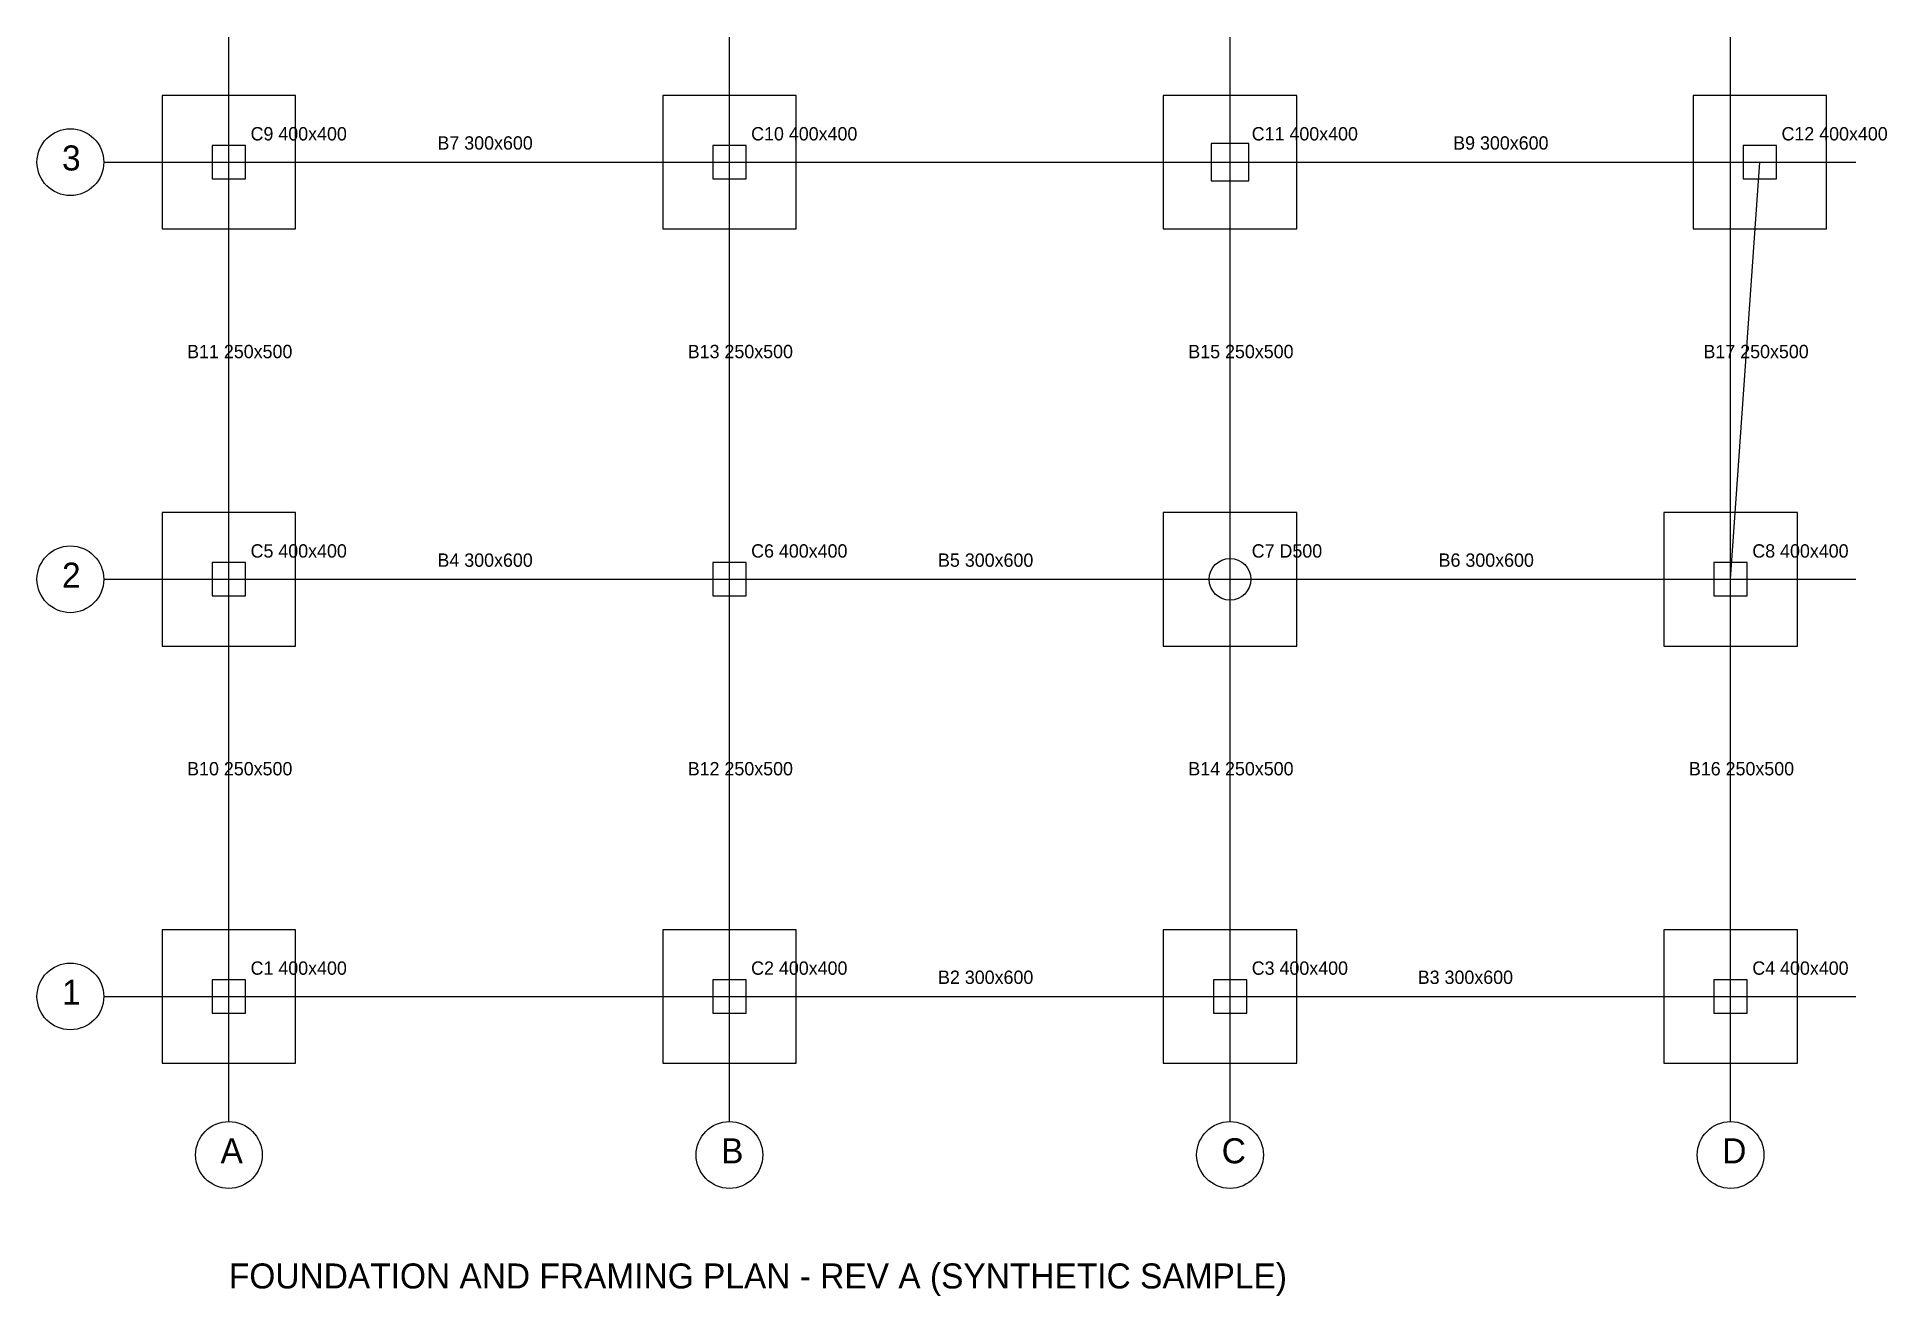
# Model space of a CAD drawing. Header units: millimetres. Extents: x -2300 to 19875, y -3590 to 11500.
import ezdxf

# ---------------------------------------------------------------- set-up
doc = ezdxf.new("R2010")
doc.units = ezdxf.units.MM
for name, color, linetype in [('S-ANNO', 7, 'CONTINUOUS'), ('S-BEAM', 5, 'CONTINUOUS'), ('S-BEAM-TEXT', 4, 'CONTINUOUS'), ('S-COLS', 3, 'CONTINUOUS'), ('S-COLS-TEXT', 2, 'CONTINUOUS'), ('S-FNDN', 8, 'CONTINUOUS'), ('S-GRID', 1, 'CONTINUOUS')]:
    doc.layers.add(name, color=color, linetype=linetype)

msp = doc.modelspace()

# ---------------------------------------------------------------- linework, layer by layer
at = {"layer": 'S-BEAM'}
for p, q in [((0, 10000), (6000, 10000)), ((0, 5000), (0, 10000)), ((6000, 10000), (12000, 10000)), ((6000, 5000), (6000, 10000)), ((12000, 10000), (18350, 10000)), ((12000, 5000), (12000, 10000)), ((18000, 5000), (18350, 10000)), ((0, 5000), (6000, 5000)), ((0, 0), (0, 5000)), ((6000, 5000), (12000, 5000)), ((6000, 0), (6000, 5000)), ((12000, 5000), (18000, 5000)), ((12000, 0), (12000, 5000)), ((18000, 0), (18000, 5000)), ((0, 0), (6000, 0)), ((6000, 0), (12000, 0)), ((12000, 0), (17500, 0))]:
    msp.add_line(p, q, dxfattribs=at)
at = {"layer": 'S-COLS'}
for points in [[(11775, 9775), (12225, 9775), (12225, 10225), (11775, 10225)], [(-200, 9800), (200, 9800), (200, 10200), (-200, 10200)], [(5800, 9800), (6200, 9800), (6200, 10200), (5800, 10200)], [(18150, 9800), (18550, 9800), (18550, 10200), (18150, 10200)], [(-200, 4800), (200, 4800), (200, 5200), (-200, 5200)], [(5800, 4800), (6200, 4800), (6200, 5200), (5800, 5200)], [(17800, 4800), (18200, 4800), (18200, 5200), (17800, 5200)], [(-200, -200), (200, -200), (200, 200), (-200, 200)], [(5800, -200), (6200, -200), (6200, 200), (5800, 200)], [(11800, -200), (12200, -200), (12200, 200), (11800, 200)], [(17800, -200), (18200, -200), (18200, 200), (17800, 200)]]:
    msp.add_lwpolyline(points, close=True, dxfattribs=at)
msp.add_circle((12000, 5000), 250, dxfattribs=at)
at = {"layer": 'S-FNDN'}
for points in [[(-800, 9200), (800, 9200), (800, 10800), (-800, 10800)], [(5200, 9200), (6800, 9200), (6800, 10800), (5200, 10800)], [(11200, 9200), (12800, 9200), (12800, 10800), (11200, 10800)], [(17550, 9200), (19150, 9200), (19150, 10800), (17550, 10800)], [(-800, 4200), (800, 4200), (800, 5800), (-800, 5800)], [(11200, 4200), (12800, 4200), (12800, 5800), (11200, 5800)], [(17200, 4200), (18800, 4200), (18800, 5800), (17200, 5800)], [(-800, -800), (800, -800), (800, 800), (-800, 800)], [(5200, -800), (6800, -800), (6800, 800), (5200, 800)], [(11200, -800), (12800, -800), (12800, 800), (11200, 800)], [(17200, -800), (18800, -800), (18800, 800), (17200, 800)]]:
    msp.add_lwpolyline(points, close=True, dxfattribs=at)
at = {"layer": 'S-GRID'}
for p, q in [((0, -1500), (0, 11500)), ((6000, -1500), (6000, 11500)), ((12000, -1500), (12000, 11500)), ((18000, -1500), (18000, 11500)), ((-1500, 10000), (19500, 10000)), ((-1500, 5000), (19500, 5000)), ((-1500, 0), (19500, 0))]:
    msp.add_line(p, q, dxfattribs=at)
for centre in [(-1900, 10000), (-1900, 5000), (-1900, 0), (0, -1900), (6000, -1900), (12000, -1900), (18000, -1900)]:
    msp.add_circle(centre, 400, dxfattribs=at)

# ---------------------------------------------------------------- texts
at = {"layer": 'S-ANNO'}
msp.add_text('FOUNDATION AND FRAMING PLAN - REV A (SYNTHETIC SAMPLE)', height=300, dxfattribs=at).set_placement((0, -3500))
at = {"layer": 'S-BEAM-TEXT'}
for s, p in [('B7 300x600', (2500, 10150)), ('B9 300x600', (14675, 10150)), ('B11 250x500', (-500, 7650)), ('B13 250x500', (5500, 7650)), ('B15 250x500', (11500, 7650)), ('B17 250x500', (17675, 7650)), ('B4 300x600', (2500, 5150)), ('B5 300x600', (8500, 5150)), ('B6 300x600', (14500, 5150)), ('B10 250x500', (-500, 2650)), ('B12 250x500', (5500, 2650)), ('B14 250x500', (11500, 2650)), ('B16 250x500', (17500, 2650)), ('B2 300x600', (8500, 150)), ('B3 300x600', (14250, 150))]:
    msp.add_text(s, height=160, dxfattribs=at).set_placement(p)
at = {"layer": 'S-COLS-TEXT'}
for s, p in [('C9 400x400', (260, 10260)), ('C10 400x400', (6260, 10260)), ('C11 400x400', (12260, 10260)), ('C12 400x400', (18610, 10260)), ('C5 400x400', (260, 5260)), ('C6 400x400', (6260, 5260)), ('C7 D500', (12260, 5260)), ('C8 400x400', (18260, 5260)), ('C1 400x400', (260, 260)), ('C2 400x400', (6260, 260)), ('C3 400x400', (12260, 260)), ('C4 400x400', (18260, 260))]:
    msp.add_text(s, height=160, dxfattribs=at).set_placement(p)
at = {"layer": 'S-GRID'}
for s, p in [('3', (-2000, 9900)), ('2', (-2000, 4900)), ('1', (-2000, -100)), ('A', (-100, -2000)), ('B', (5900, -2000)), ('C', (11900, -2000)), ('D', (17900, -2000))]:
    msp.add_text(s, height=300, dxfattribs=at).set_placement(p)

doc.saveas('drawing.dxf')
